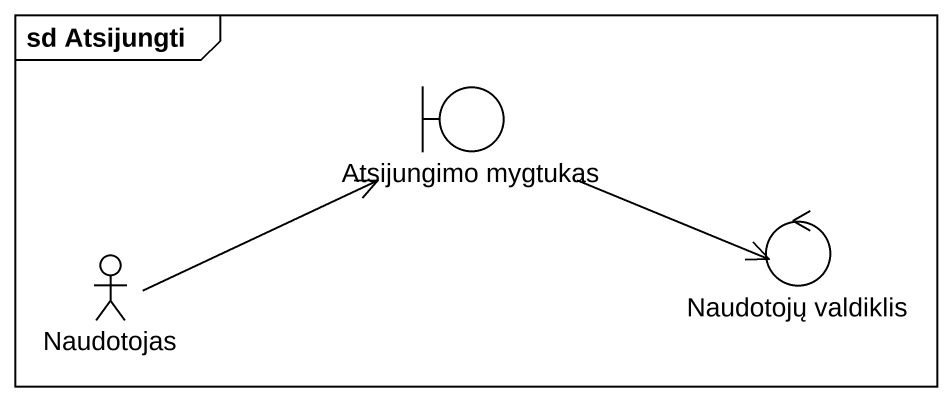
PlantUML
@startuml
mainframe sd Atsijungti
boundary "Atsijungimo mygtukas" as Atsijungimo_mygtukas
actor Naudotojas
control "Naudotojų valdiklis" as Naudotojų_valdiklis
Atsijungimo_mygtukas -right-> Naudotojų_valdiklis
Naudotojas -right-> Atsijungimo_mygtukas
@enduml
